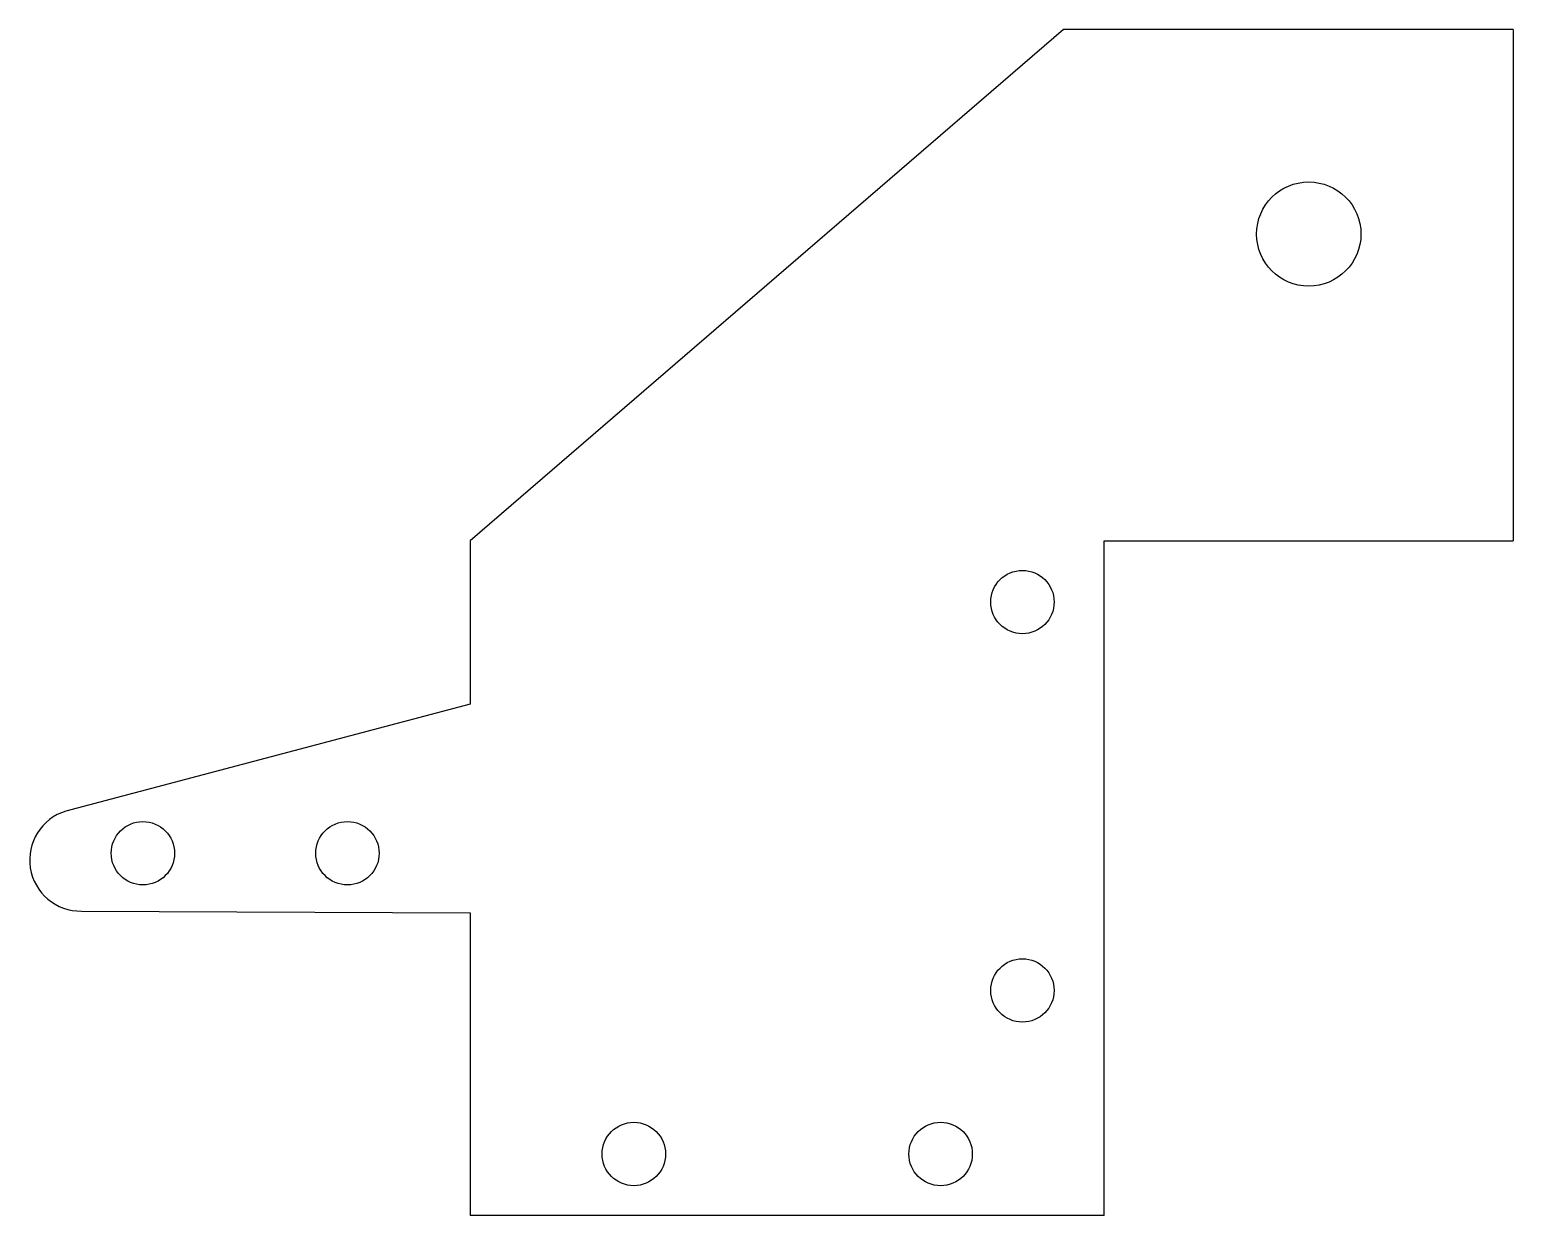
# Model space of a CAD drawing. Extents: x 169.2 to 241.8, y -236.4 to -178.4.
import ezdxf

# ---------------------------------------------------------------- set-up
doc = ezdxf.new("R2010")
doc.units = 0
doc.layers.add('MODELSKETCH_VISIBLE', color=7, linetype='CONTINUOUS')

msp = doc.modelspace()

# ---------------------------------------------------------------- linework, layer by layer
at = {"layer": 'MODELSKETCH_VISIBLE'}
for p, q in [((219.785, -178.396), (190.785, -203.396)), ((241.785, -178.396), (219.785, -178.396)), ((241.785, -178.396), (241.785, -203.396)), ((190.785, -203.396), (190.785, -211.396)), ((221.785, -236.396), (221.785, -203.396)), ((221.785, -203.396), (241.785, -203.396)), ((190.785, -211.396), (171.023, -216.623)), ((171.785, -221.515), (190.785, -221.596)), ((190.785, -221.596), (190.785, -236.396)), ((221.785, -236.396), (190.785, -236.396))]:
    msp.add_line(p, q, dxfattribs=at)
for centre, radius in [((231.785, -188.396), 2.55), ((217.785, -206.396), 1.55), ((174.785, -218.684), 1.55), ((184.785, -218.684), 1.55), ((217.785, -225.396), 1.55), ((198.785, -233.396), 1.55), ((213.785, -233.396), 1.55)]:
    msp.add_circle(centre, radius, dxfattribs=at)
msp.add_arc((171.749, -219.016), 2.5, 106.8827, 270.82767, dxfattribs=at)

doc.saveas('drawing.dxf')
